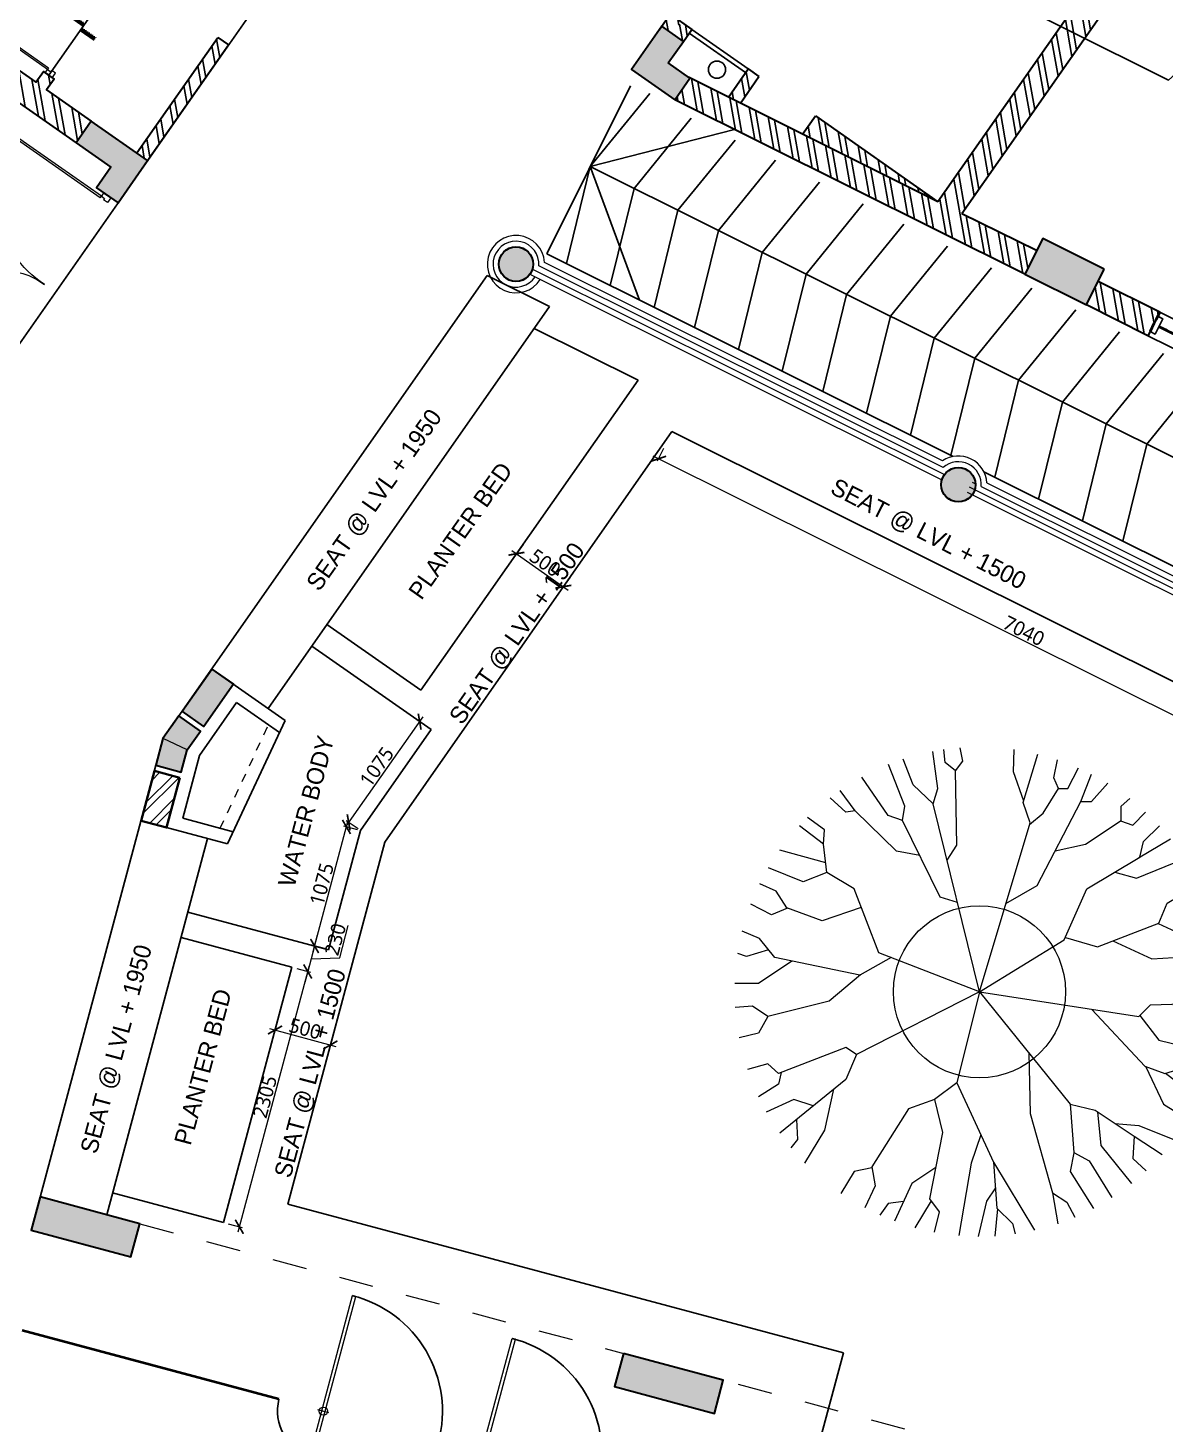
# Model space of a CAD drawing. Header units: millimetres. Extents: x 897770 to 1185420, y -692043 to -233237.
# Drawn here: x 939009 to 948923, y -270738 to -258568 of the extents above; entities that cross this region are included whole.
import ezdxf

# ---------------------------------------------------------------- set-up
doc = ezdxf.new("R2010")
doc.units = ezdxf.units.MM
doc.header["$MEASUREMENT"] = 0
doc.header["$PDMODE"] = 67
for name, pattern in [('ACAD_ISO05W100', [36, 24, -3, 0, -3, 0, -3, 0, -3]), ('Dash', [6, 3, -3]), ('DASHED2', [0.375, 0.25, -0.125])]:
    doc.linetypes.add(name, pattern=pattern)
doc.layers.get('Defpoints').update_dxf_attribs({"color": 6})
for name, color, linetype in [('A-Anno Tags', 6, 'Continuous'), ('A-Railing', 4, 'Continuous'), ('A-Steps', 3, 'Continuous'), ('A-Wall Patt', 8, 'Continuous'), ('A-Window', 4, 'Continuous'), ('S-Conc Patt', 9, 'Continuous')]:
    doc.layers.add(name, color=color, linetype=linetype)
for name, color, linetype, lineweight in [('A-Detail Lines', 8, 'Continuous', 25), ('A-Door', 4, 'Continuous', 9), ('A-Wall Sec', 1, 'Continuous', 30), ('A-WIN', 5, 'Continuous', 25), ('ele l', 6, 'Continuous', 15), ('elevation', 4, 'Continuous', 13), ('FLOOR', 41, 'Continuous', 5), ('S-Concrete', 40, 'Continuous', 30), ('text', 7, 'Continuous', 5)]:
    doc.layers.add(name, color=color, linetype=linetype, lineweight=lineweight)
doc.layers.add('hatch', color=7, linetype='Continuous', lineweight=0, true_color=0x525252)
doc.styles.get("Standard").update_dxf_attribs({"font": 'trebuc.ttf'})
doc.dimstyles.new('ABLA_WD_L @ 50', dxfattribs={"dimscale": 50, "dimtxt": 2.5, "dimasz": 2, "dimexe": 0.5, "dimexo": 0.25, "dimgap": 0.3, "dimtad": 1, "dimdec": 0, "dimrnd": 5, "dimzin": 0, "dimdsep": 46, "dimtxsty": 'Standard', "dimblk": 'ARCHTICK', "dimcen": 0.2, "dimdle": 1, "dimclrd": 251, "dimclre": 8, "dimadec": 0, "dimazin": 0, "dimtfac": 1, "dimtdec": 0, "dimtofl": 0, "dimtmove": 0, "dimatfit": 0, "dimfxl": 2, "dimfxlon": 1, "dimtolj": 1, "dimtzin": 0, "dimlwd": -1, "dimlwe": -1, "dimarcsym": 0})
pattern_1 = [(45, (0, 5916.08), (-106.066017, 106.066017), []), (45, (70.71, 5916.08), (-106.066017, 106.066017), [])]
pattern_2 = [(135, (640363.34, -388330.48), (-106.06602, -106.06602), []), (135, (640363.34, -388259.77), (-106.06602, -106.06602), [])]
pattern_3 = [(135, (640363.34, -425483.76), (-106.06602, -106.06602), []), (135, (640363.34, -425413.05), (-106.06602, -106.06602), [])]

# ---------------------------------------------------------------- blocks, each defined once
blk = doc.blocks.new('gf colmn')
at = {"layer": 'S-Conc Patt'}
for points in [[(688318, -264698), (688129, -264566), (687991, -264764), (687929, -264996), (688151, -265055), (688203, -264862)], [(687712, -269282), (687790, -268992), (686921, -268759), (686843, -269049)], [(692798, -270645), (692876, -270355), (692006, -270122), (691929, -270412)]]:
    blk.add_hatch(color=256, dxfattribs=at).paths.add_polyline_path(points)
at = {"layer": 'S-Concrete', "elevation": 0}
blk.add_lwpolyline([(688129, -264566), (687991, -264764), (687929, -264996), (688151, -265055), (688203, -264862), (688318, -264698), (688129, -264566)], dxfattribs=at)
for points in [[(686921, -268759), (686843, -269049), (687712, -269282), (687790, -268992)], [(692006, -270122), (691929, -270412), (692798, -270645), (692876, -270355)]]:
    blk.add_lwpolyline(points, close=True, dxfattribs=at)
blk = doc.blocks.new('perg colmn')
at = {"color": 6}
blk.add_blockref('gf colmn', (151142, -5934, 0), dxfattribs=at)
blk = doc.blocks.new('ewewewewew')
at = {"layer": 'A-Detail Lines'}
for centre, radius, start, end in [((717519, -275807, 0), 1038, 345.0002, 75.8277), ((717518, -275807, 0), 400, 165.0002, 257.2557)]:
    blk.add_arc(centre, radius, start, end, dxfattribs=at)
at = {"layer": 'A-Door'}
for p, q in [((717401, -276190, 0), (717773, -274800, 0)), ((717430, -276198, 0), (717802, -274808, 0)), ((717802, -274808, 0), (717773, -274800, 0)), ((717566, -275820, 0), (717471, -275794, 0)), ((717430, -276198, 0), (717401, -276190, 0))]:
    blk.add_line(p, q, dxfattribs=at)
blk.add_circle((717519, -275807, 0), 36, dxfattribs=at)
blk = doc.blocks.new('Big Door Garbage')
at = {"layer": 'A-Detail Lines', "lineweight": 18}
for centre, radius, start, end in [((-12515, 128703), 515, 270, 3.8969), ((-11085, 128703), 915, 177.8078, 270)]:
    blk.add_arc(centre, radius, start, end, dxfattribs=at)
at = {"layer": 'ele l', "lineweight": 18}
for p, q in [((-12550, 128778), (-12500, 128778)), ((-12550, 128703), (-12550, 128778)), ((-12500, 128778), (-12500, 128738)), ((-11100, 128778), (-11100, 128738)), ((-11050, 128778), (-11100, 128778)), ((-11050, 128703), (-11050, 128778)), ((-12550, 128703), (-12515, 128703)), ((-12515, 128738), (-12500, 128738)), ((-12515, 128703), (-12515, 128738)), ((-12515, 128703), (-12515, 128188)), ((-12499, 128703), (-12515, 128703)), ((-12499, 128703), (-12499, 128188)), ((-11101, 128703), (-11101, 127788)), ((-11101, 128703), (-11085, 128703)), ((-11085, 128738), (-11100, 128738)), ((-11085, 128703), (-11085, 128738)), ((-11050, 128703), (-11085, 128703)), ((-11085, 128703), (-11085, 127788))]:
    blk.add_line(p, q, dxfattribs=at)
blk = doc.blocks.new('DROP')
at = {"layer": 'A-Detail Lines'}
h = blk.add_hatch(dxfattribs=at)
h.set_pattern_fill('ANSI31', color=256, scale=100, angle=270, style=0)
h.set_pattern_definition([(45, (-30796.783, -8736.205), (8.838835, -8.838835), [])])
h.paths.add_polyline_path([(-46, 0), (-46, -147), (-75, -147), (-75, 0)])
h.paths.add_polyline_path([(0, 147), (0, 0), (-30, 0), (-30, 147)])
for p, q in [((0, 0), (0, 148)), ((-46, -147), (-46, 0))]:
    blk.add_line(p, q, dxfattribs=at)
blk = doc.blocks.new('ABL_Door_S - 1000 x 2100-11-3 Second Floor Lvl')
at = {"layer": 'A-Door'}
blk.add_arc((-450, -2.5), 900, 269.04503, 0, dxfattribs=at)
at = {"layer": 'ele l'}
for p, q in [((-500, 37.5), (-450, 37.5)), ((-500, -37.5), (-500, 37.5)), ((-450, 37.5), (-450, -2.5)), ((450, 37.5), (450, -2.5)), ((500, 37.5), (450, 37.5)), ((500, -37.5), (500, 37.5)), ((-500, -37.5), (-465, -37.5)), ((-465, -2.5), (-450, -2.5)), ((-465, -37.5), (-465, -2.5)), ((-465, -37.5), (-465, -902.4)), ((-450, -37.5), (-465, -37.5)), ((-450, -37.5), (-450, -902.5)), ((465, -2.5), (450, -2.5)), ((465, -37.5), (465, -2.5)), ((500, -37.5), (465, -37.5))]:
    blk.add_line(p, q, dxfattribs=at)
blk = doc.blocks.new('400 side opening shuuttered')
at = {"layer": 'A-Window', "color": 2, "lineweight": 40}
blk.add_line((-42426, 98202), (-42381, 97905), dxfattribs=at)
at = {"layer": 'A-Window'}
for points in [[(-42547, 98234), (-42488, 97838)], [(-42507, 98240), (-42500, 98191), (-42351, 98213), (-42359, 98262)], [(-42319, 98268), (-42260, 97872)], [(-42448, 97844), (-42455, 97894), (-42307, 97916), (-42300, 97867)]]:
    blk.add_lwpolyline(points, dxfattribs=at)
blk = doc.blocks.new('Sttruct Acad')
at = {"layer": 'S-Conc Patt'}
for points in [[(516869, -143534), (516639, -143534), (516639, -143904), (516419, -143904), (516419, -144134), (516869, -144134)], [(513559, -147134), (513559, -147364), (513109, -147364), (513109, -147134)], [(517821, -147282, 1), (518121, -147282, 1)], [(520169, -147364), (520399, -147364), (520399, -147134), (519939, -147134), (519939, -147594), (520169, -147594)], [(520878, -151508), (520789, -150915), (520443, -150966), (520532, -151560)], [(518458, -151544, 1), (518758, -151544, 1)]]:
    blk.add_hatch(color=256, dxfattribs=at).paths.add_polyline_path(points)
at = {"layer": 'S-Concrete'}
for points in [[(516869, -143534), (516639, -143534), (516639, -143904), (516419, -143904), (516419, -144134), (516869, -144134), (516869, -143534)], [(520169, -147364), (520399, -147364), (520399, -147134), (519939, -147134), (519939, -147594), (520169, -147594), (520169, -147364)], [(520878, -151508), (520789, -150915), (520443, -150966), (520532, -151560), (520878, -151508)]]:
    blk.add_lwpolyline(points, dxfattribs=at)
blk.add_lwpolyline([(513559, -147134), (513559, -147364), (513109, -147364), (513109, -147134)], close=True, dxfattribs=at)
for centre in [(517971, -147282), (518608, -151544)]:
    blk.add_circle(centre, 150, dxfattribs=at)
blk = doc.blocks.new('Upper WINDOW')
at = {"layer": 'A-Window', "color": 2, "linetype": 'DASHED2', "lineweight": 40, "ltscale": 300}
blk.add_line((-18120, 103110), (-18489, 100637), dxfattribs=at)
for points in [[(-18226, 103176), (-17999, 103142)], [(-18383, 100571), (-18610, 100605)]]:
    blk.add_lwpolyline(points, dxfattribs=at)
at = {"layer": 'A-Window'}
for points in [[(-18038, 103148), (-18046, 103099), (-18194, 103121), (-18187, 103171)], [(-18423, 100577), (-18415, 100626), (-18564, 100649), (-18571, 100599)]]:
    blk.add_lwpolyline(points, dxfattribs=at)
blk = doc.blocks.new('ertgergerg')
at = {"layer": 'A-Wall Patt'}
h = blk.add_hatch(dxfattribs=at)
h.set_pattern_fill('ANSI32', color=256, scale=400, angle=90, style=0)
h.set_pattern_definition(pattern_2)
h.paths.add_polyline_path([(532184.1, -469517.3), (532128.7, -469517.3), (532128.7, -469293.1), (534518.7, -468937.8), (534518.7, -466289.4), (534748.7, -466289.4), (534748.7, -468903.4), (535467, -468794), (535501, -469021.5)])
h = blk.add_hatch(dxfattribs=at)
h.set_pattern_fill('ANSI32', color=256, scale=400, angle=90, style=0)
h.set_pattern_definition(pattern_2)
h.paths.add_polyline_path([(539226, -468232), (539260, -468459.4), (539853.9, -468370.7), (539819.9, -468143.2)])
h.paths.add_polyline_path([(538137.7, -468394.7), (538171.7, -468622.1), (538864.4, -468518.6), (538830.4, -468291.1)])
h.paths.add_polyline_path([(536687.8, -468844), (536653.8, -468616.5), (536060.4, -468705.2), (536094.4, -468932.7)])
h.paths.add_polyline_path([(537049.4, -468557.3), (537083.4, -468784.8), (537776.1, -468681.3), (537742.1, -468453.8)])
h = blk.add_hatch(dxfattribs=at)
h.set_pattern_fill('ANSI32', color=256, scale=400, angle=90, style=0)
h.set_pattern_definition([(135, (531737.08, -469011.7), (-106.07, -106.07), []), (135, (531737.08, -468940.99), (-106.07, -106.07), [])])
h.paths.add_polyline_path([(531668.7, -468937.8), (531668.7, -469065.5), (531783.7, -469065.5), (531783.7, -468937.8)])
h = blk.add_hatch(dxfattribs=at)
h.set_pattern_fill('ANSI32', color=256, scale=400, angle=90, style=0)
h.set_pattern_definition(pattern_3)
h.paths.add_polyline_path([(531783.7, -468937.8), (531783.7, -469065.5), (531898.7, -469065.5), (531898.7, -468937.8)])
h = blk.add_hatch(dxfattribs=at)
h.set_pattern_fill('ANSI32', color=256, scale=400, angle=90, style=0)
h.set_pattern_definition(pattern_3)
h.paths.add_polyline_path([(532498.7, -468937.8), (532498.7, -469238.1), (532613.7, -469221), (532613.7, -468937.8)], flags=17)
h = blk.add_hatch(dxfattribs=at)
h.set_pattern_fill('ANSI32', color=256, scale=400, angle=90, style=0)
h.set_pattern_definition(pattern_3)
h.paths.add_polyline_path([(533213.7, -468937.8), (533213.7, -469131.8), (534518.7, -468937.8)], flags=17)
h = blk.add_hatch(dxfattribs=at)
h.set_pattern_fill('ANSI32', color=256, scale=400, angle=90, style=0)
h.set_pattern_definition([(135, (528661.61, -471604.5), (-106.066, -106.066), []), (135, (528661.61, -471533.78), (-106.066, -106.066), [])])
h.paths.add_polyline_path([(528553.7, -471365.5), (528553.7, -472595.5), (528668.7, -472595.5), (528668.7, -471365.5)])
h = blk.add_hatch(dxfattribs=at)
h.set_pattern_fill('ANSI32', color=256, scale=400, angle=90, style=0)
h.set_pattern_definition([(135, (384534.61, -989464.5), (-106.066017, -106.066017), []), (135, (384534.61, -989393.78), (-106.066017, -106.066017), [])])
h.paths.add_polyline_path([(522081.3, -472595.5), (522081.3, -472825.5), (528068.7, -472825.5), (528068.7, -472595.5), (527593.7, -472595.5), (527593.7, -472480.5), (527478.7, -472480.5), (527478.7, -472595.5)])
at = {"layer": 'A-Detail Lines'}
blk.add_line((527536.2, -472480.5), (527536.2, -471480.5), dxfattribs=at)
at = {"layer": 'A-Railing'}
for points in [[(532498.7, -468937.8), (531898.7, -468937.8)], [(532498.7, -468977.8), (531898.7, -468977.8)]]:
    blk.add_lwpolyline(points, dxfattribs=at)
blk.add_circle((532279.8, -469099.2), 75, dxfattribs=at)
at = {"layer": 'A-Wall Sec'}
for p, q in [((533213.7, -468937.8), (534518.7, -468937.8)), ((528553.7, -472595.5), (528553.7, -471365.5))]:
    blk.add_line(p, q, dxfattribs=at)
for points in [[(534518.7, -466289.4), (534518.7, -468937.8)], [(534748.7, -466289.4), (534748.7, -468903.4)], [(536653.8, -468616.5), (536060.4, -468705.2)], [(536653.8, -468616.5), (536687.8, -468844)], [(535467, -468794), (534748.7, -468903.4)], [(536687.8, -468844), (536094.4, -468932.7)], [(531668.7, -469105.5), (531668.7, -468937.8), (531898.7, -468937.8)], [(531898.7, -469065.5), (531898.7, -468937.8)], [(534518.7, -468937.8), (532112.8, -469295.4)], [(532498.7, -469238.1), (532498.7, -468937.8)], [(532498.7, -468937.8), (532613.7, -468937.8)], [(532613.7, -469221), (532613.7, -468937.8)], [(533213.7, -469131.8), (533213.7, -468937.8)], [(535501, -469021.5), (532128.7, -469525.6)], [(528553.7, -471365.5), (528668.7, -471365.5)], [(528668.7, -472595.5), (528668.7, -471365.5)], [(522081.3, -472595.5), (527478.7, -472595.5), (527478.7, -472480.5), (527593.7, -472480.5), (527593.7, -472595.5), (528068.7, -472595.5)], [(522081.3, -472825.5), (528068.7, -472825.5)]]:
    blk.add_lwpolyline(points, dxfattribs=at)
at = {"layer": 'A-Detail Lines', "xscale": -1, "rotation": 270}
blk.add_blockref('Big Door Garbage', (399813.3, -461996.7), dxfattribs=at)
at = {"layer": 'A-Door', "xscale": -1, "rotation": 270}
blk.add_blockref('ABL_Door_S - 1000 x 2100-11-3 Second Floor Lvl', (527536.2, -471980.5), dxfattribs=at)
at = {"layer": 'A-Wall Patt', "rotation": 90}
blk.add_blockref('400 side opening shuuttered', (634921.9, -426297.2), dxfattribs=at)
at = {"layer": 'A-Wall Sec', "rotation": 90}
blk.add_blockref('Sttruct Acad', (384534.6, -989464.5), dxfattribs=at)
at = {"layer": 'A-Wall Sec', "xscale": -1, "rotation": 89.99891512388346}
blk.add_blockref('Upper WINDOW', (639829.7, -486844.5), dxfattribs=at)
at = {"layer": 'FLOOR', "linetype": 'ACAD_ISO05W100', "rotation": 269.9999999317893}
blk.add_blockref('DROP', (527536.2, -472004.5), dxfattribs=at)
blk = doc.blocks.new('rhythyetrht')
at = {"layer": 'hatch', "color": 112, "true_color": 0x2fd06a}
for p, q in [((410411, 360595), (410348, 360754.8)), ((410565.4, 360572.9), (410534.2, 360803.2)), ((410609.6, 360734.8), (410601.3, 360814.7)), ((410675.8, 360683.3), (410719.9, 360742.2)), ((410719.9, 360742.2), (410703.8, 360826.3)), ((411036.2, 360676), (411040.4, 360815.5)), ((411097.1, 360484.9), (411188.2, 360786.8)), ((411286.3, 360639.1), (411309.2, 360751.7)), ((410359.5, 360462.4), (410258.6, 360722.3)), ((410675.8, 360683.3), (410609.6, 360734.8)), ((410683.1, 360219.5), (410675.8, 360683.3)), ((411099.6, 360493.4), (411036.2, 360676)), ((411374.6, 360572.9), (411441, 360700.4)), ((411455.5, 360491.9), (411522.2, 360661.6)), ((410256.5, 360403.5), (410091.5, 360643.6)), ((410536, 360477.2), (410411, 360595)), ((410536, 360477.2), (410565.4, 360572.9)), ((411220.1, 360418.3), (411315.8, 360572.9)), ((411315.8, 360572.9), (411286.3, 360639.1)), ((411315.8, 360572.9), (411374.6, 360572.9)), ((411521.7, 360491.9), (411622.4, 360605)), ((409991.7, 360425.6), (409894.7, 360515)), ((410050.5, 360433), (409957.5, 360560.9)), ((411139.1, 360358.7), (411097.1, 360484.9)), ((411183.4, 359969.2), (411455.5, 360491.9)), ((411455.5, 360491.9), (411521.7, 360491.9)), ((411705.6, 360462.4), (411759.6, 360509.8)), ((410050.5, 360433), (409991.7, 360425.6)), ((410308, 360182.7), (410050.5, 360433)), ((410344.8, 360374.1), (410256.5, 360403.5)), ((410344.8, 360374.1), (410359.5, 360462.4)), ((410823.8, 359307), (410536, 360477.2)), ((411136.1, 360348.5), (411220.1, 360418.3)), ((411705.6, 360374.1), (411705.6, 360462.4)), ((411779.2, 360344.6), (411858.9, 360425.5)), ((409851.9, 360226.8), (409702.6, 360339.3)), ((409859.3, 360315.2), (409753.4, 360391.8)), ((409851.9, 360226.8), (409859.3, 360315.2)), ((410580.2, 359895.5), (410344.8, 360374.1)), ((410823.8, 359307), (411139.1, 360358.7)), ((411484.9, 360226.8), (411705.6, 360374.1)), ((411702.2, 360371.8), (411779.2, 360344.6)), ((411845.4, 360241.6), (411945, 360339.2)), ((409874, 360050.2), (409851.9, 360226.8)), ((410622.1, 360127), (410683.1, 360219.5)), ((411295.9, 360185.3), (411484.9, 360226.8)), ((411814.7, 360140.7), (412014.1, 360258.8)), ((411823.3, 360145.9), (411845.4, 360241.6)), ((409866.6, 360109.1), (409581, 360189.1)), ((410452.3, 360155.4), (410308, 360182.7)), ((411492.3, 359947.1), (411823.3, 360145.9)), ((411801.3, 360013.3), (412102.7, 360135.8)), ((409726.8, 359991.3), (409509.7, 360078.8)), ((409874, 360050.2), (409726.8, 359991.3)), ((410043.2, 359947.1), (409874, 360050.2)), ((411667.6, 360052.3), (411801.3, 360013.3)), ((412073.4, 359983.9), (412150.8, 360056.5)), ((409557.7, 359932.4), (409456.2, 359979.4)), ((410988.6, 359856.8), (411183.4, 359969.2)), ((411992.5, 359858.7), (412192.7, 359977)), ((412075.1, 359907.5), (412073.4, 359983.9)), ((409623.9, 359829.3), (409557.7, 359932.4)), ((410197.6, 359549.5), (410043.2, 359947.1)), ((410687, 359863.3), (410580.2, 359895.5)), ((411352.5, 359630.5), (411492.3, 359947.1)), ((409528.2, 359785.1), (409400.7, 359852.3)), ((409628, 359827.8), (409528.2, 359785.1)), ((409844.5, 359748.3), (409623.9, 359829.3)), ((410087.8, 359832.3), (409844.5, 359748.3)), ((411941, 359733.6), (411992.5, 359858.7)), ((411558.5, 359586.3), (411941, 359733.6)), ((411936.1, 359731.7), (412044, 359682)), ((412044, 359682), (412280.4, 359755.4)), ((412144.2, 359713.1), (412213.2, 359660)), ((409454.7, 359637.9), (409347.4, 359685)), ((409550.3, 359520.1), (409454.7, 359637.9)), ((410823.8, 359307), (411352.5, 359630.5)), ((411358.9, 359644.8), (411558.5, 359586.3)), ((411654.1, 359623.1), (411896.9, 359512.7)), ((412213.2, 359660), (412301.4, 359680.2)), ((409373.8, 359527.4), (409318.5, 359545.1)), ((409511.2, 359568.3), (409373.8, 359527.4)), ((410823.8, 359307), (410197.6, 359549.5)), ((411896.9, 359512.7), (412330.4, 359537)), ((409654.9, 359498.3), (409447.3, 359358.1)), ((410079.9, 359409.6), (409550.3, 359520.1)), ((410274, 359519.9), (410079.9, 359409.6)), ((409447.3, 359358.1), (409300.7, 359359.1)), ((410083.1, 359411.4), (409888.7, 359247.7)), ((410823.8, 359307), (410057.9, 358916.4)), ((410823.8, 359307), (410683.1, 358739.7)), ((410823.8, 359307), (411816, 359152)), ((410823.8, 359307), (411389.3, 358607.1)), ((412154.4, 359232.9), (412205.8, 359306.6)), ((412205.8, 359306.6), (412347.8, 359306.6)), ((409410.5, 359218.2), (409302.9, 359209.6)), ((409506.2, 359152), (409410.5, 359218.2)), ((409888.7, 359247.7), (409506.2, 359152)), ((411524.3, 359197.5), (411852.8, 358842.7)), ((411816, 359152), (411889.5, 359225.6)), ((411889.5, 359225.6), (412154.4, 359232.9)), ((412029.2, 359229.5), (412095.5, 359122.5)), ((412158.1, 359238.4), (412344.3, 359203.1)), ((409506.2, 359152), (409447.3, 359048.9)), ((411823.3, 359159.3), (411941, 359004.7)), ((412095.5, 359122.5), (412328.9, 359067.8)), ((409447.3, 359048.9), (409327, 359020.7)), ((411941, 359004.7), (412297.2, 358917.5)), ((409991.7, 358960.5), (409572.4, 358798.6)), ((410057.9, 358916.4), (409991.7, 358960.5)), ((410057.9, 358916.4), (409991.7, 358761.7)), ((411130.7, 358927.3), (411139.2, 358548.2)), ((409506.2, 358857.5), (409378.9, 358822.4)), ((409572.4, 358798.6), (409506.2, 358857.5)), ((411852.8, 358842.7), (411977.8, 358798.6)), ((411859.7, 358840.3), (411970.4, 358607.1)), ((411977.8, 358798.6), (412073.4, 358828)), ((412073.4, 358828), (412243.9, 358753.9)), ((409589.1, 358805), (409572.4, 358732.3)), ((409991.7, 358761.7), (409580.5, 358425.7)), ((411982.5, 358800), (412193.7, 358639.1)), ((409572.4, 358732.3), (409447.8, 358651.9)), ((409915.9, 358699.8), (409859.3, 358445.2)), ((410683.1, 358739.7), (410543.4, 358636.6)), ((410683.1, 358739.7), (410911.2, 358246.4)), ((409668, 358636.6), (409496.8, 358557.7)), ((409788.8, 358596), (409668, 358636.6)), ((410381.5, 358577.7), (410153.5, 358216.9)), ((410543.4, 358636.6), (410381.5, 358577.7)), ((410543.4, 358636.6), (410594.9, 358430.4)), ((411389.3, 358607.1), (411543.8, 358570.3)), ((411389.3, 358607.1), (411411.4, 358305.3)), ((411543.8, 358570.3), (411786.5, 358408.4)), ((411970.4, 358607.1), (412124, 358512)), ((409684.6, 358510.8), (409690.1, 358386.3)), ((411139.2, 358548.2), (411279, 358055)), ((411559.1, 358560.1), (411580.6, 358349.5)), ((411667.7, 358487.6), (411816, 358474.6)), ((409859.3, 358445.2), (409735.4, 358240.2)), ((410594.9, 358430.4), (410513.9, 358018.2)), ((410832.6, 358416.3), (410771.4, 358239)), ((411786.5, 358408.4), (411779.2, 358268.5)), ((411786.5, 358408.4), (411961.8, 358293.3)), ((411816, 358474.6), (412037.6, 358385.5)), ((409690.1, 358386.3), (409649.6, 358335.5)), ((411580.6, 358349.5), (411770.9, 358113.1)), ((410771.4, 358239), (410695.9, 357788.4)), ((410911.2, 358246.4), (410933.2, 357959.3)), ((410911.2, 358246.4), (411165.8, 357821.9)), ((411411.8, 358305), (411389.3, 358187.5)), ((411411.4, 358305.3), (411507, 358253.7)), ((411507, 358253.7), (411648.8, 358025.6)), ((411779.2, 358268.5), (411863, 358192.3)), ((410043.2, 358187.5), (409961.5, 358050.5)), ((410154.6, 358211.2), (410043.2, 358187.5)), ((410153.5, 358216.9), (410175.6, 358099.1)), ((410552.1, 358212.3), (410403.6, 358113.9)), ((411389.3, 358187.5), (411533.8, 357958.5)), ((410175.6, 358099.1), (410109.7, 357960.7)), ((410403.6, 358113.9), (410295, 357877.7)), ((410923.6, 358085.4), (410867, 358003.4)), ((411279, 358055), (411367.3, 357996.1)), ((411279, 358055), (411311.1, 357863)), ((410256.5, 357988.7), (410202.6, 357915.4)), ((410351.4, 358000.4), (410256.5, 357988.7)), ((410523.5, 358005), (410422.4, 357836.8)), ((410513.9, 358018.2), (410572.8, 357937.2)), ((410867, 358003.4), (410815.4, 357783)), ((410933.2, 357959.3), (411028.9, 357863.5)), ((411367.3, 357996.1), (411418.2, 357903.7)), ((410572.8, 357937.2), (410541.5, 357809.4)), ((410936.9, 357955.6), (410919.2, 357786)), ((411028.9, 357863.5), (411045.5, 357799.2))]:
    blk.add_line(p, q, dxfattribs=at)
blk = doc.blocks.new('_ArchTick')
at = {"color": 0, "linetype": 'ByBlock', "const_width": 0.15}
blk.add_lwpolyline([(-0.5, -0.5), (0.5, 0.5)], dxfattribs=at)
blk = doc.blocks.new('*D928')
at = {"layer": 'Defpoints', "color": 0, "transparency": 16777216}
for p in [(941786, -265533), (941908, -265566, 0), (941630, -266603, 0)]:
    blk.add_point(p, dxfattribs=at)
at = {"layer": 'text', "color": 251, "transparency": 16777216}
blk.add_line((941495, -266619), (941799, -265485), dxfattribs=at)
at = {"layer": 'text', "color": 8, "transparency": 16777216}
for p, q in [((941883, -265559), (941762, -265526)), ((941605, -266597), (941484, -266564))]:
    blk.add_line(p, q, dxfattribs=at)
at = {"layer": 'text', "color": 251, "transparency": 16777216, "xscale": 100, "yscale": 100, "zscale": 100}
for p, rotation in [((941786, -265533), 75.00000000001744), ((941508, -266571), 255.0000000000174)]:
    blk.add_blockref('_ArchTick', p, dxfattribs=dict(at, rotation=rotation))
at = {"layer": 'text', "color": 0, "transparency": 16777216, "insert": (941571, -266031), "char_height": 125, "attachment_point": 5, "rotation": 75}
blk.add_mtext('\\A1;1075', dxfattribs=at)
blk = doc.blocks.new('*D891')
at = {"layer": 'Defpoints', "color": 0, "transparency": 16777216}
for p in [(942527, -264687, 0), (941805, -265493), (941908, -265566, 0)]:
    blk.add_point(p, dxfattribs=at)
at = {"layer": 'text', "color": 251, "transparency": 16777216}
blk.add_line((942453, -264574), (941776, -265534), dxfattribs=at)
at = {"layer": 'text', "color": 8, "transparency": 16777216}
for p, q in [((942505, -264672), (942403, -264600)), ((941887, -265551), (941784, -265479))]:
    blk.add_line(p, q, dxfattribs=at)
at = {"layer": 'text', "color": 251, "transparency": 16777216, "xscale": 100, "yscale": 100, "zscale": 100}
for p, rotation in [((942424, -264615), 54.82693253796711), ((941805, -265493), 234.8269325379671)]:
    blk.add_blockref('_ArchTick', p, dxfattribs=dict(at, rotation=rotation))
at = {"layer": 'text', "color": 0, "transparency": 16777216, "insert": (942050, -265009), "char_height": 125, "attachment_point": 5, "rotation": 54.8269}
blk.add_mtext('\\A1;1075', dxfattribs=at)
blk = doc.blocks.new('*D892')
at = {"layer": 'Defpoints', "color": 0, "transparency": 16777216}
for p in [(941361, -266531, 0), (941301, -266753, 0), (941448, -266793)]:
    blk.add_point(p, dxfattribs=at)
at = {"layer": 'text', "color": 251, "transparency": 16777216}
for p, q in [((941508, -266571), (941534, -266474)), ((941727, -266674), (941802, -266393)), ((941508, -266571), (941448, -266793)), ((941478, -266682), (941727, -266674)), ((941448, -266793), (941423, -266889))]:
    blk.add_line(p, q, dxfattribs=at)
at = {"layer": 'text', "color": 8, "transparency": 16777216}
for p, q in [((941411, -266545), (941532, -266577)), ((941352, -266767), (941473, -266799))]:
    blk.add_line(p, q, dxfattribs=at)
at = {"layer": 'text', "color": 251, "transparency": 16777216, "xscale": 100, "yscale": 100, "zscale": 100}
for p, rotation in [((941508, -266571), 254.9999999973072), ((941448, -266793), 74.99999999730723)]:
    blk.add_blockref('_ArchTick', p, dxfattribs=dict(at, rotation=rotation))
at = {"layer": 'text', "color": 0, "transparency": 16777216, "insert": (941689, -266513), "char_height": 125, "attachment_point": 5, "rotation": 75}
blk.add_mtext('\\A1;230', dxfattribs=at)
blk = doc.blocks.new('*D929')
at = {"layer": 'Defpoints', "color": 0, "transparency": 16777216}
for p in [(941309, -266756, 0), (940713, -268980, 0), (940852, -269018)]:
    blk.add_point(p, dxfattribs=at)
at = {"layer": 'text', "color": 251, "transparency": 16777216}
blk.add_line((941461, -266745), (940839, -269066), dxfattribs=at)
at = {"layer": 'text', "color": 8, "transparency": 16777216}
for p, q in [((941352, -266767), (941473, -266799)), ((940756, -268992), (940877, -269024))]:
    blk.add_line(p, q, dxfattribs=at)
at = {"layer": 'text', "color": 251, "transparency": 16777216, "xscale": 100, "yscale": 100, "zscale": 100}
for p, rotation in [((941448, -266793), 75.00000000001454), ((940852, -269018), 255.0000000000145)]:
    blk.add_blockref('_ArchTick', p, dxfattribs=dict(at, rotation=rotation))
at = {"layer": 'text', "color": 0, "transparency": 16777216, "insert": (941075, -267885), "char_height": 125, "attachment_point": 5, "rotation": 75}
blk.add_mtext('\\A1;2305', dxfattribs=at)
blk = doc.blocks.new('*D930')
at = {"layer": 'Defpoints', "color": 0, "transparency": 16777216}
for p in [(941166, -267289, 0), (941646, -267433), (941649, -267419, 0)]:
    blk.add_point(p, dxfattribs=at)
at = {"layer": 'text', "color": 251, "transparency": 16777216}
blk.add_line((941114, -267290), (941694, -267446), dxfattribs=at)
at = {"layer": 'text', "color": 8, "transparency": 16777216}
for p, q in [((941163, -267301), (941156, -267327)), ((941646, -267431), (941639, -267457))]:
    blk.add_line(p, q, dxfattribs=at)
at = {"layer": 'text', "color": 251, "transparency": 16777216, "xscale": 100, "yscale": 100, "zscale": 100}
for p, rotation in [((941163, -267303), 164.9999999999796), ((941646, -267433), 344.9999999999797)]:
    blk.add_blockref('_ArchTick', p, dxfattribs=dict(at, rotation=rotation))
at = {"layer": 'text', "color": 0, "transparency": 16777216, "insert": (941425, -267292), "char_height": 125, "attachment_point": 5, "rotation": 345}
blk.add_mtext('\\A1;500', dxfattribs=at)
blk = doc.blocks.new('*D931')
at = {"layer": 'Defpoints', "color": 0, "transparency": 16777216}
for p in [(943339, -263050, 0), (943749, -263337, 0), (943677, -263439)]:
    blk.add_point(p, dxfattribs=at)
at = {"layer": 'text', "color": 8, "transparency": 16777216}
for p, q in [((943325, -263070), (943253, -263173)), ((943735, -263357), (943663, -263459))]:
    blk.add_line(p, q, dxfattribs=at)
at = {"layer": 'text', "color": 251, "transparency": 16777216}
blk.add_line((943227, -263124), (943718, -263468), dxfattribs=at)
at = {"layer": 'text', "color": 251, "transparency": 16777216, "xscale": 100, "yscale": 100, "zscale": 100}
for p, rotation in [((943268, -263152), 145.0080537163982), ((943677, -263439), 325.0080537163982)]:
    blk.add_blockref('_ArchTick', p, dxfattribs=dict(at, rotation=rotation))
at = {"layer": 'text', "color": 0, "transparency": 16777216, "insert": (943518, -263231), "char_height": 125, "attachment_point": 5, "rotation": 325.0081}
blk.add_mtext('\\A1;500', dxfattribs=at)
blk = doc.blocks.new('*D937')
at = {"layer": 'Defpoints', "color": 0, "transparency": 16777216}
for p in [(944623, -262088, 0), (944506, -262324), (950926, -265230, 0)]:
    blk.add_point(p, dxfattribs=at)
at = {"layer": 'text', "color": 8, "transparency": 16777216}
for p, q in [((944550, -262234), (944494, -262346)), ((950853, -265376), (950797, -265488))]:
    blk.add_line(p, q, dxfattribs=at)
at = {"layer": 'text', "color": 251, "transparency": 16777216}
blk.add_line((950853, -265488), (944461, -262302), dxfattribs=at)
at = {"layer": 'text', "color": 251, "transparency": 16777216, "xscale": 100, "yscale": 100, "zscale": 100}
for p, rotation in [((944506, -262324), 153.5020345273968), ((950808, -265466), 333.5020345273969)]:
    blk.add_blockref('_ArchTick', p, dxfattribs=dict(at, rotation=rotation))
at = {"layer": 'text', "color": 0, "transparency": 16777216, "insert": (947692, -263824), "char_height": 125, "attachment_point": 5, "rotation": 333.502}
blk.add_mtext('\\A1;7040', dxfattribs=at)

msp = doc.modelspace()

# ---------------------------------------------------------------- hatches: boundary and pattern name
at = {"layer": 'A-Wall Patt'}
h = msp.add_hatch(dxfattribs=at)
h.set_pattern_fill('ANSI32', color=256, scale=400, style=0)
h.set_pattern_definition(pattern_1)
h.paths.add_polyline_path([(940333.7, -265103.7), (940111.5, -265044.2), (939995.1, -265478.9), (940217.3, -265538.4)])
h = msp.add_hatch(dxfattribs=at)
h.set_pattern_fill('ANSI32', color=256, scale=400, style=0)
h.set_pattern_definition(pattern_1)
h.paths.add_polyline_path([(940333.7, -265103.7), (940111.5, -265044.2), (939995.1, -265478.9), (940217.3, -265538.4)])
at = {"layer": 'S-Conc Patt'}
for points in [[(943177.7, -260750.5, 1), (943349.8, -260504.7, 1)], [(947034.1, -262673, 1), (947206.1, -262427.2, 1)]]:
    msp.add_hatch(color=256, dxfattribs=at).paths.add_polyline_path(points)

# ---------------------------------------------------------------- linework, layer by layer
at = {"layer": 'A-Anno Tags'}
msp.add_line((955287.4, -265448.6, 0), (943911.2, -259777.2, 0), dxfattribs=at)
at = {"layer": 'A-Anno Tags', "elevation": 0}
msp.add_lwpolyline([(944341.4, -260941.4), (943911.2, -259777.2), (945168, -259454)], dxfattribs=at)
at = {"layer": 'A-Detail Lines'}
msp.add_line((944262.6, -259072.4, 0), (943532, -260537.8, 0), dxfattribs=at)
at = {"layer": 'A-Detail Lines', "elevation": 0}
for points in [[(944430.3, -259139.8), (943911.2, -259777.1), (943703, -260623.1)], [(944791.9, -259355.5), (944293.3, -259967.6), (944085, -260813.5)], [(945174, -259545.9), (944675.4, -260158.1), (944467.1, -261004)], [(945527.3, -259722.1), (945028.7, -260334.2), (944820.4, -261180.2)], [(945909.4, -259912.5), (945410.8, -260524.7), (945202.5, -261370.6)], [(946291.4, -260103), (945792.8, -260715.2), (945584.5, -261561.1)], [(946644.8, -260279.2), (946146.1, -260891.3), (945937.9, -261737.2)], [(947026.8, -260469.6), (946528.2, -261081.8), (946319.9, -261927.7)], [(947408.9, -260660.1), (946910.3, -261272.3), (946702, -262118.2)], [(947762.2, -260836.2), (947263.6, -261448.4), (947055.3, -262294.3)], [(948144.3, -261026.7), (947645.6, -261638.9), (947437.4, -262484.8)], [(948526.4, -261217.2), (948027.7, -261829.4), (947819.4, -262675.3)], [(948908.3, -261407.8), (948409.8, -262019.9), (948201.5, -262865.8)], [(949261.7, -261583.9), (948763.1, -262196), (948554.8, -263042)]]:
    msp.add_lwpolyline(points, dxfattribs=at)
at = {"layer": 'A-Steps'}
for p, q in [((943532, -260537.8, 0), (947075.1, -262304.2, 0)), ((940258.8, -264660.7, 0), (943013, -260726.1, 0)), ((943013, -260726.1, 0), (943556, -260996.7, 0)), ((943556, -260996.7, 0), (941103, -264501, 0)), ((943422.6, -261187.2, 0), (944327.5, -261638.4, 0)), ((944327.5, -261638.4, 0), (942434.7, -264342.3, 0)), ((944623.4, -262087.6, 0), (942119.5, -265664.6, 0)), ((944623.4, -262087.6, 0), (950925.7, -265229.5, 0)), ((947343.6, -262438.1, 0), (951014, -264267.9, 0)), ((941614.7, -263768.8, 0), (942434.7, -264342.3, 0)), ((941482.9, -263957.3, 0), (942523.6, -264685.1, 0)), ((940611.5, -264156.8, 0), (941251.2, -264604.8, 0)), ((940828.1, -264448.9, 0), (940504.2, -264911.5, 0)), ((940828.1, -264448.9, 0), (941201.9, -264710.6, 0)), ((940749.5, -265680.9, 0), (941251.2, -264604.8, 0)), ((941907.9, -265565.5, 0), (942523.6, -264685.1, 0)), ((940358.1, -265457, 0), (940504.2, -264911.5, 0)), ((940749.5, -265680.9, 0), (940217.3, -265538.4, 0)), ((940798.8, -265575, 0), (940358.1, -265457, 0)), ((940574.7, -265634.1, 0), (939695.7, -268914.7, 0)), ((941907.9, -265565.5, 0), (941629.8, -266603.3, 0)), ((942119.5, -265664.6, 0), (941274, -268819.9, 0)), ((940403.1, -266274.6, 0), (941629.8, -266603.3, 0)), ((940343.6, -266496.8, 0), (941309.5, -266755.6, 0)), ((941309.5, -266755.6, 0), (940713.4, -268980.3, 0)), ((939747.4, -268721.5, 0), (940713.4, -268980.3, 0)), ((941274, -268819.9, 0), (946118.1, -270117.9, 0)), ((946118.1, -270117.9, 0), (945546.8, -272250.2, 0))]:
    msp.add_line(p, q, dxfattribs=at)
at = {"layer": 'A-Steps', "elevation": 0}
for points in [[(932088.7, -258738.5), (937895.9, -262804.8), (942719, -255914.7), (948953.6, -259022.9), (949493.9, -258535.3), (949747.5, -260147), (950132.5, -259610.7), (964561.5, -266804)], [(940124.5, -264996), (939116.1, -268759.4)]]:
    msp.add_lwpolyline(points, dxfattribs=at)
at = {"layer": 'A-Wall Sec', "lineweight": 35, "elevation": 0}
msp.add_lwpolyline([(940333.7, -265103.7), (940111.5, -265044.2), (939995.1, -265478.9), (940217.3, -265538.4), (940333.7, -265103.7)], dxfattribs=at)
msp.add_lwpolyline([(940333.7, -265103.7), (940111.5, -265044.2), (939995.1, -265478.9), (940217.3, -265538.4), (940333.7, -265103.7)], dxfattribs=at)
at = {"layer": 'A-WIN', "color": 2, "lineweight": 40}
msp.add_line((941197.6, -270522.2), (938959.4, -269923.5, 0), dxfattribs=at)
at = {"layer": 'elevation', "linetype": 'Dash', "ltscale": 25}
msp.add_line((940686, -265544.8, 0), (941106.2, -264643.7, 0), dxfattribs=at)
at = {"layer": 'elevation', "linetype": 'Dash', "ltscale": 100}
msp.add_line((939985.5, -268992.3, 0), (956656.9, -273459.4, 0), dxfattribs=at)
at = {"layer": 'elevation', "color": 6, "elevation": 0}
for points in [[(943407.3, -260671.2), (946998.9, -262461.8)], [(946987.6, -262400.3), (943463.2, -260643.2)], [(946982.1, -262341.7), (943513.3, -260612.3)], [(943385, -260716), (946976.6, -262506.5)], [(947197.2, -262616.5), (954854.4, -266433.9)], [(947213.4, -262568.7), (954876.7, -266389.1)], [(947241.8, -262527), (947269.9, -262541)], [(947319.5, -262565.7), (950926.5, -264364)], [(947369.6, -262534.8), (950921, -264305.3)]]:
    msp.add_lwpolyline(points, dxfattribs=at)
at = {"layer": 'elevation', "color": 6}
for centre, radius, start, end in [((943263.8, -260627.6, 0), 250, 3.50203, 327.76286), ((943263.8, -260627.6, 0), 200, 355.52634, 326.32127), ((947120.1, -262550.1, 0), 250, 3.50203, 123.50203), ((947120.1, -262550.1, 0), 200, 355.52634, 131.47772)]:
    msp.add_arc(centre, radius, start, end, dxfattribs=at)
at = {"layer": 'S-Concrete'}
for centre in [(943263.8, -260627.6, 0), (947120.1, -262550.1, 0)]:
    msp.add_circle(centre, 150, dxfattribs=at)
at = {"layer": 'text'}
msp.add_line((940398.4, -264862.2, 0), (940186.7, -264763.5, 0), dxfattribs=at)
msp.add_circle((947304, -266969.6), 750, dxfattribs=at)

# ---------------------------------------------------------------- block references
at = {"color": 6}
msp.add_blockref('perg colmn', (101053, 5934.5, 0), dxfattribs=at)
at = {"layer": 'A-Anno Tags', "rotation": 324.9999694224137}
msp.add_blockref('ertgergerg', (778062.6, 430634.9, 0), dxfattribs=at)
at = {"layer": 'A-Detail Lines'}
for p in [(224066, 5181.4, 0), (225456.1, 4808.9, 0)]:
    msp.add_blockref('ewewewewew', p, dxfattribs=at)
at = {"layer": 'hatch', "color": 112, "true_color": 0x2fd06a, "xscale": 1.400000000023283, "yscale": 1.400000000023283, "zscale": 1.400000000023283}
msp.add_blockref('rhythyetrht', (372150.7, -769999.5), dxfattribs=at)

# ---------------------------------------------------------------- texts
at = {"layer": 'A-Anno Tags', "char_height": 150, "width": 1863.056}
for s, insert, attachment_point, rotation in [('{\\fCentury Gothic|b0|i0|c0|p34;SEAT @ LVL + 1950}', (942502.8, -261873.1, 0), 3, 54.82693), ('{\\fCentury Gothic|b0|i0|c0|p34;PLANTER BED}', (943119.1, -262337.8, 0), 3, 54.82693), ('\\pi35.862;{\\fCentury Gothic|b0|i0|c0|p34;SEAT @ LVL + 1500}', (946029.5, -262470.3, 0), 1, 333.03338), ('{\\fCentury Gothic|b0|i0|c0|p34;SEAT @ LVL + 1500}', (943747.7, -263036.6, 0), 3, 54.82693), ('\\pi279.22;{\\fCentury Gothic|b0|i0|c0|p34;WATER BODY}', (941114.6, -266297.3, 0), 1, 75), ('\\pi35.862;{\\fCentury Gothic|b0|i0|c0|p34;SEAT @ LVL + 1950}', (939453.2, -268387.3, 0), 1, 75), ('\\pi35.862;{\\fCentury Gothic|b0|i0|c0|p34;SEAT @ LVL + 1500}', (941144, -268598.1, 0), 1, 75), ('\\pi295.12;{\\fCentury Gothic|b0|i0|c0|p34;PLANTER BED}', (940204.8, -268563, 0), 1, 75)]:
    msp.add_mtext(s, dxfattribs=dict(at, insert=insert, attachment_point=attachment_point, rotation=rotation))

# ---------------------------------------------------------------- dimensions: what is measured, and where the dimension line sits
at = {"layer": 'text'}
for p1, p2, distance, picture, middle in [((950925.7, -265229.5, 0), (944623.4, -262087.6, 0), 264, '*D937', (947691.8, -263824.5)), ((943339.1, -263050.3, 0), (943748.8, -263337, 0), -124.5, '*D931', (943517.6, -263231.2)), ((942526.8, -264687.3, 0), (941907.9, -265565.5, 0), -126.1, '*D891', (942050, -265008.5)), ((941629.8, -266603.3, 0), (941907.9, -265565.5, 0), 126.1, '*D928', (941571.1, -266031.5)), ((941309.5, -266755.6, 0), (940713.4, -268980.3, 0), 143.9, '*D929', (941074.5, -267884.9)), ((941166.5, -267289.2, 0), (941649.5, -267418.7, 0), -14.5, '*D930', (941424.6, -267292))]:
    dim = msp.add_aligned_dim(p1=p1, p2=p2, distance=distance, dimstyle='ABLA_WD_L @ 50', dxfattribs=at)
    dim.commit()
    dim.dimension.update_dxf_attribs({"geometry": picture, "text_midpoint": middle})
dim = msp.add_linear_dim(base=(941448.5, -266792.8), p1=(941360.7, -266531.2, 0), p2=(941301.2, -266753.4, 0), angle=75, dimstyle='ABLA_WD_L @ 50', override={"dimtmove": 1}, dxfattribs=at)
dim.commit()
dim.dimension.update_dxf_attribs({"geometry": '*D892', "text_midpoint": (941654.9, -266639.6)})

doc.saveas('drawing.dxf')
